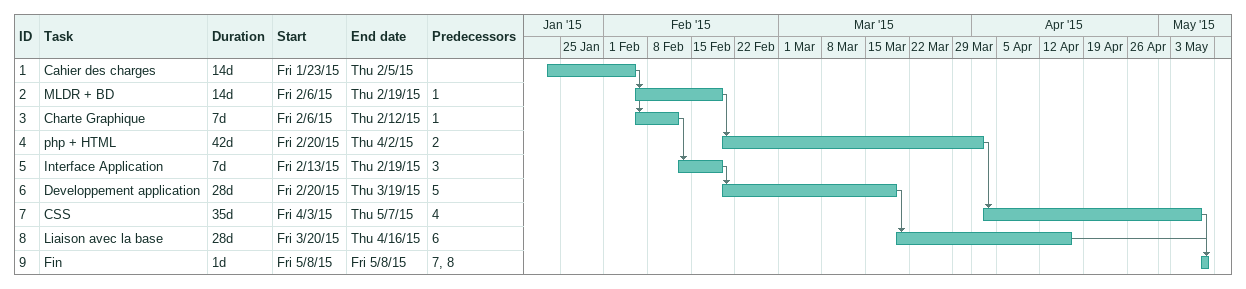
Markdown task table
| ID | Task | Duration | Start | Finish | Predecessors |
|---|---|---|---|---|---|
| 1 | Cahier des charges | 14d | 2015-01-23 | 2015-02-05 |  |
| 2 | MLDR + BD | 14d | 2015-02-06 | 2015-02-19 | 1 |
| 3 | Charte Graphique | 7d | 2015-02-06 | 2015-02-12 | 1 |
| 4 | php + HTML | 42d | 2015-02-20 | 2015-04-02 | 2 |
| 5 | Interface Application | 7d | 2015-02-13 | 2015-02-19 | 3 |
| 6 | Developpement application | 28d | 2015-02-20 | 2015-03-19 | 5 |
| 7 | CSS | 35d | 2015-04-03 | 2015-05-07 | 4 |
| 8 | Liaison avec la base | 28d | 2015-03-20 | 2015-04-16 | 6 |
| 9 | Fin | 1d | 2015-05-08 | 2015-05-08 | 7, 8 |
